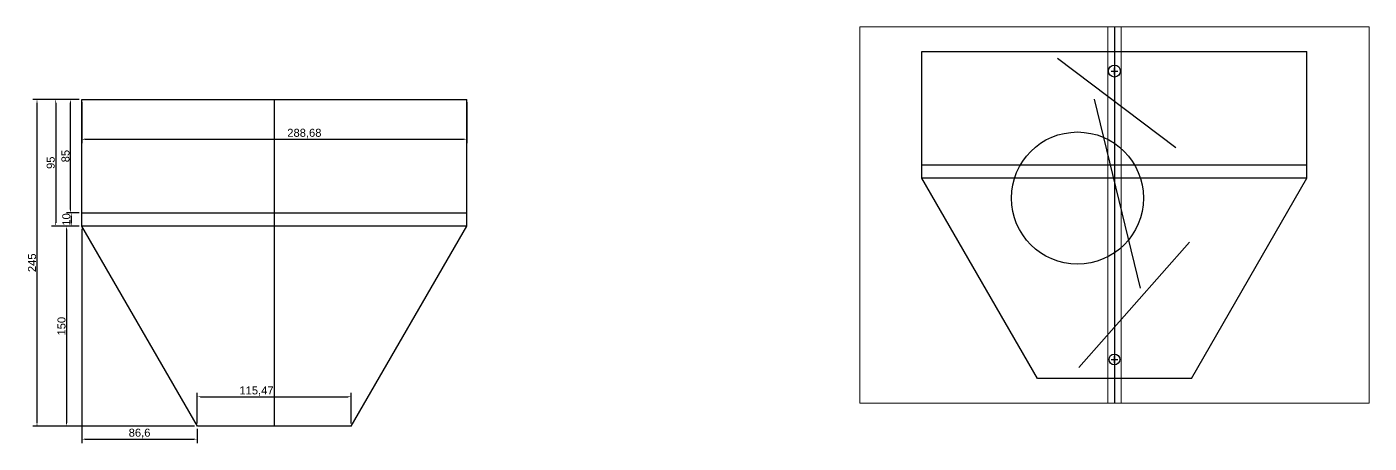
# Model space of a CAD drawing. Header units: millimetres. Extents: x 1388 to 8110, y -1425 to 5021.
# Drawn here: x 5899 to 6905, y 4709 to 5021 of the extents above; entities that cross this region are included whole.
import ezdxf

# ---------------------------------------------------------------- set-up
doc = ezdxf.new("R2010")
doc.units = ezdxf.units.MM
doc.styles.get("Standard").update_dxf_attribs({"font": 'arial.ttf'})
doc.dimstyles.new('ISO-25', dxfattribs={"dimtxt": 6, "dimasz": 2.5, "dimexe": 3, "dimexo": 2, "dimtad": 1, "dimtxsty": 'Standard', "dimcen": 2.5, "dimadec": 0, "dimazin": 0, "dimtfac": 1, "dimtmove": 0, "dimatfit": 3, "dimfxl": 1, "dimarcsym": 0})

# ---------------------------------------------------------------- blocks, each defined once
blk = doc.blocks.new('*D15')
at = {"color": 0, "lineweight": -2, "transparency": 16777216}
for p, q in [((5938.1, 4966.6), (5903.5, 4966.6)), ((5906.5, 4964.1), (5906.5, 4724.1)), ((6024.7, 4721.6), (5903.5, 4721.6))]:
    blk.add_line(p, q, dxfattribs=at)
at = {"color": 0, "transparency": 16777216}
for points in [[(5906.1, 4964.1), (5906.9, 4964.1), (5906.5, 4966.6)], [(5906.1, 4724.1), (5906.9, 4724.1), (5906.5, 4721.6)]]:
    blk.add_solid(points, dxfattribs=at)
at = {"layer": 'Defpoints', "color": 0, "transparency": 16777216}
for p in [(5940.1, 4966.6), (5906.5, 4721.6), (6026.7, 4721.6)]:
    blk.add_point(p, dxfattribs=at)
at = {"color": 0, "transparency": 16777216, "insert": (5902.8, 4844.1), "char_height": 6, "attachment_point": 5, "rotation": 90}
blk.add_mtext('245', dxfattribs=at)
blk = doc.blocks.new('*D16')
at = {"color": 0, "lineweight": -2, "transparency": 16777216}
for p, q in [((5938.1, 4966.6), (5917.5, 4966.6)), ((5920.5, 4964.1), (5920.5, 4874.1)), ((5938.1, 4871.6), (5917.5, 4871.6))]:
    blk.add_line(p, q, dxfattribs=at)
at = {"color": 0, "transparency": 16777216}
for points in [[(5920.1, 4964.1), (5920.9, 4964.1), (5920.5, 4966.6)], [(5920.1, 4874.1), (5920.9, 4874.1), (5920.5, 4871.6)]]:
    blk.add_solid(points, dxfattribs=at)
at = {"layer": 'Defpoints', "color": 0, "transparency": 16777216}
for p in [(5940.1, 4966.6), (5920.5, 4871.6), (5940.1, 4871.6)]:
    blk.add_point(p, dxfattribs=at)
at = {"color": 0, "transparency": 16777216, "insert": (5916.8, 4919.1), "char_height": 6, "attachment_point": 5, "rotation": 90}
blk.add_mtext('95', dxfattribs=at)
blk = doc.blocks.new('*D17')
at = {"color": 0, "lineweight": -2, "transparency": 16777216}
for p, q in [((5938.1, 4881.6), (5929.2, 4881.6)), ((5932.2, 4879.1), (5932.2, 4874.1)), ((5938.1, 4871.6), (5929.2, 4871.6))]:
    blk.add_line(p, q, dxfattribs=at)
at = {"color": 0, "transparency": 16777216}
for points in [[(5931.8, 4879.1), (5932.6, 4879.1), (5932.2, 4881.6)], [(5931.8, 4874.1), (5932.6, 4874.1), (5932.2, 4871.6)]]:
    blk.add_solid(points, dxfattribs=at)
at = {"layer": 'Defpoints', "color": 0, "transparency": 16777216}
for p in [(5940.1, 4881.6), (5932.2, 4871.6), (5940.1, 4871.6)]:
    blk.add_point(p, dxfattribs=at)
at = {"color": 0, "transparency": 16777216, "insert": (5928.5, 4876.6), "char_height": 6, "attachment_point": 5, "rotation": 90}
blk.add_mtext('10', dxfattribs=at)
blk = doc.blocks.new('*D18')
at = {"color": 0, "lineweight": -2, "transparency": 16777216}
for p, q in [((5938.1, 4966.6), (5928.6, 4966.6)), ((5931.6, 4884.1), (5931.6, 4964.1)), ((5938.1, 4881.6), (5928.6, 4881.6))]:
    blk.add_line(p, q, dxfattribs=at)
at = {"color": 0, "transparency": 16777216}
for points in [[(5931.1, 4964.1), (5932, 4964.1), (5931.6, 4966.6)], [(5931.1, 4884.1), (5932, 4884.1), (5931.6, 4881.6)]]:
    blk.add_solid(points, dxfattribs=at)
at = {"layer": 'Defpoints', "color": 0, "transparency": 16777216}
for p in [(5931.6, 4966.6), (5940.1, 4966.6), (5940.1, 4881.6)]:
    blk.add_point(p, dxfattribs=at)
at = {"color": 0, "transparency": 16777216, "insert": (5927.9, 4924.1), "char_height": 6, "attachment_point": 5, "rotation": 90}
blk.add_mtext('85', dxfattribs=at)
blk = doc.blocks.new('*D19')
at = {"color": 0, "lineweight": -2, "transparency": 16777216}
for p, q in [((5938.1, 4871.6), (5925.6, 4871.6)), ((5928.6, 4869.1), (5928.6, 4724.1)), ((6024.7, 4721.6), (5925.6, 4721.6))]:
    blk.add_line(p, q, dxfattribs=at)
at = {"color": 0, "transparency": 16777216}
for points in [[(5928.2, 4869.1), (5929, 4869.1), (5928.6, 4871.6)], [(5928.2, 4724.1), (5929, 4724.1), (5928.6, 4721.6)]]:
    blk.add_solid(points, dxfattribs=at)
at = {"layer": 'Defpoints', "color": 0, "transparency": 16777216}
for p in [(5940.1, 4871.6), (5928.6, 4721.6), (6026.7, 4721.6)]:
    blk.add_point(p, dxfattribs=at)
at = {"color": 0, "transparency": 16777216, "insert": (5924.9, 4796.6), "char_height": 6, "attachment_point": 5, "rotation": 90}
blk.add_mtext('150', dxfattribs=at)
blk = doc.blocks.new('*D20')
at = {"color": 0, "lineweight": -2, "transparency": 16777216}
for p, q in [((6026.7, 4723.6), (6026.7, 4746.7)), ((6029.2, 4743.7), (6139.7, 4743.7)), ((6142.2, 4723.6), (6142.2, 4746.7))]:
    blk.add_line(p, q, dxfattribs=at)
at = {"color": 0, "transparency": 16777216}
for points in [[(6029.2, 4744.1), (6029.2, 4743.3), (6026.7, 4743.7)], [(6139.7, 4744.1), (6139.7, 4743.3), (6142.2, 4743.7)]]:
    blk.add_solid(points, dxfattribs=at)
at = {"layer": 'Defpoints', "color": 0, "transparency": 16777216}
for p in [(6142.2, 4743.7), (6026.7, 4721.6), (6142.2, 4721.6)]:
    blk.add_point(p, dxfattribs=at)
at = {"color": 0, "transparency": 16777216, "insert": (6071.1, 4747.9), "char_height": 6, "attachment_point": 5}
blk.add_mtext('115,47', dxfattribs=at)
blk = doc.blocks.new('*D21')
at = {"color": 0, "lineweight": -2, "transparency": 16777216}
for p, q in [((5940.1, 4964.6), (5940.1, 4933.7)), ((6228.8, 4964.6), (6228.8, 4933.7)), ((5942.6, 4936.7), (6226.3, 4936.7))]:
    blk.add_line(p, q, dxfattribs=at)
at = {"color": 0, "transparency": 16777216}
for points in [[(5942.6, 4937.2), (5942.6, 4936.3), (5940.1, 4936.7)], [(6226.3, 4937.2), (6226.3, 4936.3), (6228.8, 4936.7)]]:
    blk.add_solid(points, dxfattribs=at)
at = {"layer": 'Defpoints', "color": 0, "transparency": 16777216}
for p in [(5940.1, 4966.6), (6228.8, 4966.6), (6228.8, 4936.7)]:
    blk.add_point(p, dxfattribs=at)
at = {"color": 0, "transparency": 16777216, "insert": (6107, 4941), "char_height": 6, "attachment_point": 5}
blk.add_mtext('288,68', dxfattribs=at)
blk = doc.blocks.new('*D22')
at = {"color": 0, "lineweight": -2, "transparency": 16777216}
for p, q in [((5940.1, 4869.6), (5940.1, 4708.9)), ((5942.6, 4711.9), (6024.2, 4711.9)), ((6026.7, 4719.6), (6026.7, 4708.9))]:
    blk.add_line(p, q, dxfattribs=at)
at = {"color": 0, "transparency": 16777216}
for points in [[(5942.6, 4712.3), (5942.6, 4711.5), (5940.1, 4711.9)], [(6024.2, 4712.3), (6024.2, 4711.5), (6026.7, 4711.9)]]:
    blk.add_solid(points, dxfattribs=at)
at = {"layer": 'Defpoints', "color": 0, "transparency": 16777216}
for p in [(5940.1, 4871.6), (6026.7, 4721.6), (6026.7, 4711.9)]:
    blk.add_point(p, dxfattribs=at)
at = {"color": 0, "transparency": 16777216, "insert": (5983.4, 4716.2), "char_height": 6, "attachment_point": 5}
blk.add_mtext('86,6', dxfattribs=at)

msp = doc.modelspace()

# ---------------------------------------------------------------- linework, layer by layer
for p, q in [((6714.441, 5020.981), (6714.441, 4738.981)), ((6570.103, 4907.481), (6570.103, 5002.481)), ((6570.103, 5002.481), (6858.779, 5002.481)), ((6714.441, 5002.481), (6714.441, 4757.481)), ((6858.779, 4907.481), (6858.779, 5002.481)), ((5940.131, 4871.605), (5940.131, 4966.605)), ((5940.131, 4966.605), (6228.806, 4966.605)), ((6084.469, 4966.605), (6084.469, 4721.605)), ((6228.806, 4871.605), (6228.806, 4966.605)), ((6570.103, 4917.481), (6858.779, 4917.481)), ((6656.706, 4757.481), (6570.103, 4907.481)), ((6772.176, 4757.481), (6858.779, 4907.481)), ((5940.131, 4881.605), (6228.806, 4881.605)), ((6026.734, 4721.605), (5940.131, 4871.605)), ((6142.204, 4721.605), (6228.806, 4871.605))]:
    msp.add_line(p, q)
at = {"color": 5}
for p, q in [((6671.792, 4997.515), (6760.428, 4930.468)), ((6711.941, 4987.864), (6716.941, 4987.864)), ((6714.441, 4985.364), (6714.441, 4990.364)), ((6699.138, 4966.68), (6733.629, 4825.124)), ((6687.649, 4765.655), (6770.648, 4859.46)), ((6711.941, 4771.64), (6716.941, 4771.64)), ((6714.441, 4769.14), (6714.441, 4774.14))]:
    msp.add_line(p, q, dxfattribs=at)
at = {"color": 1, "lineweight": 5}
for points in [[(6523.441, 4738.981), (6719.441, 4738.981), (6719.441, 5020.981), (6523.441, 5020.981)], [(6709.441, 4738.981), (6905.441, 4738.981), (6905.441, 5020.981), (6709.441, 5020.981)]]:
    msp.add_lwpolyline(points, close=True, dxfattribs=at)
for points in [[(6858.779, 4907.481), (6570.103, 4907.481)], [(6228.806, 4871.605), (5940.131, 4871.605)], [(6772.176, 4757.481), (6656.706, 4757.481)], [(6142.204, 4721.605), (6026.734, 4721.605)]]:
    msp.add_lwpolyline(points)
at = {"color": 5}
for centre, radius in [((6714.441, 4987.864), 4.521), ((6686.69, 4892.657), 49.508), ((6714.441, 4771.64), 4.064)]:
    msp.add_circle(centre, radius, dxfattribs=at)

# ---------------------------------------------------------------- dimensions: what is measured, and where the dimension line sits
for base, p1, p2, picture, middle in [((5906.514, 4721.605), (5940.131, 4966.605), (6026.734, 4721.605), '*D15', (5906.514, 4844.105)), ((5932.174, 4871.605), (5940.131, 4881.605), (5940.131, 4871.605), '*D17', (5932.174, 4876.605))]:
    dim = msp.add_linear_dim(base=base, p1=p1, p2=p2, angle=90, dimstyle='ISO-25')
    dim.commit()
    dim.dimension.update_dxf_attribs({"geometry": picture, "text_midpoint": middle, "dimtype": 160})
for base, p1, p2, picture, middle in [((5920.523, 4871.605), (5940.131, 4966.605), (5940.131, 4871.605), '*D16', (5916.834, 4919.105)), ((5931.561, 4966.605), (5940.131, 4881.605), (5940.131, 4966.605), '*D18', (5927.873, 4924.105)), ((5928.588, 4721.605), (5940.131, 4871.605), (6026.734, 4721.605), '*D19', (5924.899, 4796.605))]:
    dim = msp.add_linear_dim(base=base, p1=p1, p2=p2, angle=90, dimstyle='ISO-25')
    dim.commit()
    dim.dimension.update_dxf_attribs({"geometry": picture, "text_midpoint": middle})
for base, p1, p2, picture, middle in [((6228.8062, 4936.7401), (5940.1311, 4966.6049), (6228.8062, 4966.6049), '*D21', (6106.9709, 4936.7401)), ((6142.204, 4743.717), (6026.734, 4721.605), (6142.204, 4721.605), '*D20', (6071.11, 4743.717))]:
    dim = msp.add_linear_dim(base=base, p1=p1, p2=p2, dimstyle='ISO-25')
    dim.commit()
    dim.dimension.update_dxf_attribs({"geometry": picture, "text_midpoint": middle, "dimtype": 160})
dim = msp.add_linear_dim(base=(6026.734, 4711.925), p1=(5940.131, 4871.605), p2=(6026.734, 4721.605), dimstyle='ISO-25')
dim.commit()
dim.dimension.update_dxf_attribs({"geometry": '*D22', "text_midpoint": (5983.432, 4716.155)})

doc.saveas('drawing.dxf')
